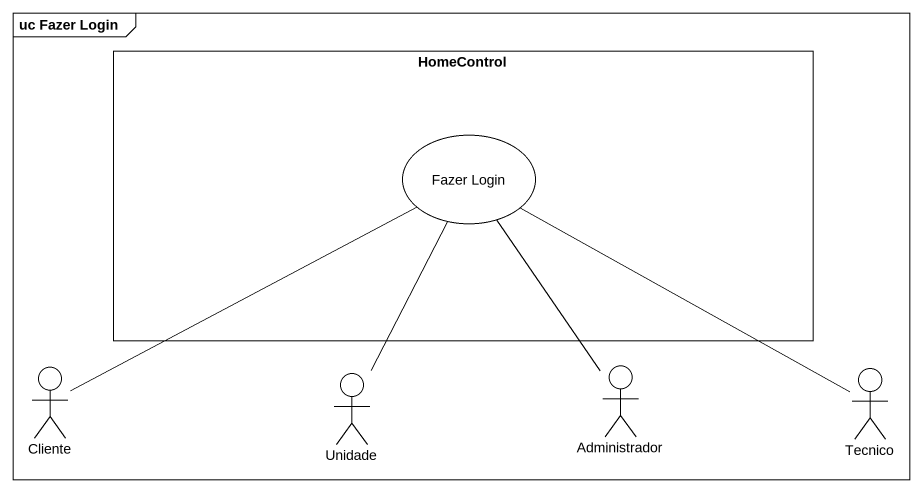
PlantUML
@startuml
mainframe uc Fazer Login
rectangle HomeControl {
  usecase "Fazer Login" as Fazer_Login
}
actor Cliente
actor Unidade
actor Administrador
actor Tecnico
Cliente -right- Fazer_Login
Unidade -up- Fazer_Login
Administrador -up- Fazer_Login
Tecnico -up- Fazer_Login
@enduml
